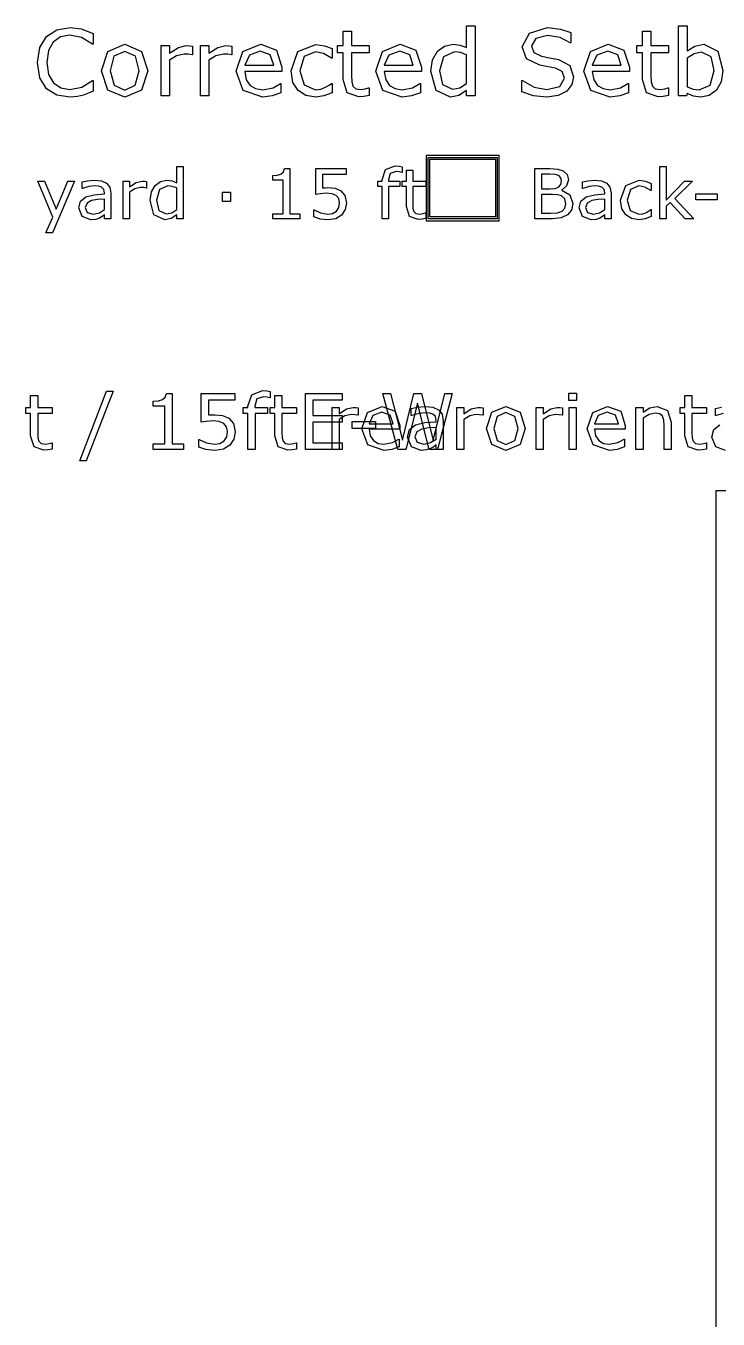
# Model space of a CAD drawing. Header units: inches. Extents: x -33163 to 19162, y -8858 to 30669.
# Drawn here: x 6370 to 7212, y 28943 to 30518 of the extents above; entities that cross this region are included whole.
import ezdxf

# ---------------------------------------------------------------- set-up
doc = ezdxf.new("R2010")
doc.units = ezdxf.units.IN
doc.layers.add('Layer 1', color=7, linetype='Continuous')
doc.layers.add('SOLID-2', color=253, linetype='Continuous')

# ---------------------------------------------------------------- blocks, each defined once
blk = doc.blocks.new('A$C0f725650')
at = {"layer": 'Layer 1', "color": 7}
for points in [[(90.639315, 290.150399), (90.484285, 290.080636), (90.304451, 290.012423), (90.098264, 289.962814), (89.854868, 289.94111), (89.397531, 290.010874), (89.040964, 290.232565), (88.808422, 290.606185), (88.724705, 291.134834), (88.805321, 291.64488), (89.037863, 292.024702), (89.39288, 292.254145), (89.856416, 292.333209), (90.226938, 292.288251), (90.639315, 292.130121), (90.639315, 291.765803), (90.616058, 291.765803), (90.237786, 291.998347), (89.83626, 292.07121), (89.520002, 292.01385), (89.270405, 291.838667), (89.102974, 291.544111), (89.044062, 291.134834), (89.109176, 290.716256), (89.279707, 290.431002), (89.532405, 290.26047), (89.839361, 290.20621), (90.254839, 290.282174), (90.617608, 290.510067), (90.639304, 290.510067), (90.639315, 290.150399)], [(100.131746, 289.998471), (99.951911, 289.962814), (99.779829, 289.948863), (99.376756, 290.091489), (99.238778, 290.548825), (99.238778, 291.469697), (99.041891, 291.469697), (99.041891, 291.714643), (99.238778, 291.714643), (99.238778, 292.212286), (99.530232, 292.212286), (99.530232, 291.714643), (100.131746, 291.714643), (100.131746, 291.469697), (99.530232, 291.469697), (99.530232, 290.680599), (99.536423, 290.466659), (99.579831, 290.324032), (99.67285, 290.232565), (99.855783, 290.20466), (100.004611, 290.224813), (100.116233, 290.26047), (100.131738, 290.26047), (100.131746, 289.998471)], [(103.779581, 289.982968), (103.488127, 289.982968), (103.488127, 290.164352), (103.226126, 289.99537), (102.930021, 289.934909), (102.437028, 290.173654), (102.255646, 290.835628), (102.317656, 291.227852), (102.488188, 291.520857), (102.733134, 291.70069), (103.02459, 291.762702), (103.266435, 291.733247), (103.488127, 291.64488), (103.488127, 292.395221), (103.779581, 292.395221), (103.779581, 289.982968)], [(107.170066, 290.641842), (107.106506, 290.375192), (106.931323, 290.15195), (106.641419, 289.996921), (106.244544, 289.94111), (105.79496, 289.987619), (105.390333, 290.125595), (105.390333, 290.510067), (105.412029, 290.510067), (105.816656, 290.285275), (106.247637, 290.20621), (106.69102, 290.31318), (106.850699, 290.598434), (106.774734, 290.824776), (106.546844, 290.937947), (106.294146, 290.989107), (106.00734, 291.040267), (105.551557, 291.261958), (105.404279, 291.672785), (105.649225, 292.147174), (106.270892, 292.333209), (106.717375, 292.2867), (107.077042, 292.171979), (107.077042, 291.809211), (107.055346, 291.809211), (106.708081, 291.993695), (106.269349, 292.068109), (105.872475, 291.96579), (105.723647, 291.702241), (105.798061, 291.475898), (106.060059, 291.350325), (106.342213, 291.297615), (106.652269, 291.234053), (107.039844, 291.027864), (107.170066, 290.641842), (107.170066, 290.641842)], [(110.43033, 289.998471), (110.250495, 289.962814), (110.078413, 289.948863), (109.675337, 290.091489), (109.537362, 290.548825), (109.537362, 291.469697), (109.340475, 291.469697), (109.340475, 291.714643), (109.537362, 291.714643), (109.537362, 292.212286), (109.828816, 292.212286), (109.828816, 291.714643), (110.43033, 291.714643), (110.43033, 291.469697), (109.828816, 291.469697), (109.828816, 290.680599), (109.835007, 290.466659), (109.878415, 290.324032), (109.971434, 290.232565), (110.154367, 290.20466), (110.303195, 290.224813), (110.414817, 290.26047), (110.430322, 290.26047), (110.43033, 289.998471)], [(112.306181, 290.861983), (112.24417, 290.47131), (112.07984, 290.179855), (111.837993, 289.99537), (111.54809, 289.934909), (111.29074, 289.970566), (111.0737, 290.063583), (111.055097, 289.982968), (110.782246, 289.982968), (110.782246, 292.395221), (111.0737, 292.395221), (111.0737, 291.533259), (111.33415, 291.69759), (111.644207, 291.762702), (112.127899, 291.527058), (112.306181, 290.861983), (112.306181, 290.861983)], [(92.526019, 290.84803), (92.308979, 290.179855), (91.727619, 289.934909), (91.14316, 290.179855), (90.927668, 290.84803), (91.14316, 291.516206), (91.727619, 291.762702), (92.308979, 291.516206), (92.526019, 290.84803), (92.526019, 290.84803)], [(94.057706, 291.396833), (94.042201, 291.396833), (93.915077, 291.418537), (93.770901, 291.426289), (93.51045, 291.365828), (93.268606, 291.212349), (93.268606, 289.982968), (92.977152, 289.982968), (92.977152, 291.714643), (93.268606, 291.714643), (93.268606, 291.458845), (93.574014, 291.655732), (93.845315, 291.714643), (93.955384, 291.709992), (94.057703, 291.69604), (94.057706, 291.396833)], [(95.412659, 291.396833), (95.397155, 291.396833), (95.270031, 291.418537), (95.125854, 291.426289), (94.865406, 291.365828), (94.623559, 291.212349), (94.623559, 289.982968), (94.332105, 289.982968), (94.332105, 291.714643), (94.623559, 291.714643), (94.623559, 291.458845), (94.928967, 291.655732), (95.200268, 291.714643), (95.31034, 291.709992), (95.412657, 291.69604), (95.412659, 291.396833)], [(97.136584, 290.818575), (95.860694, 290.818575), (95.908752, 290.539523), (96.040528, 290.345736), (96.231213, 290.234115), (96.476161, 290.196908), (96.831176, 290.266671), (97.086975, 290.406197), (97.102479, 290.406197), (97.102479, 290.088388), (96.801723, 289.984518), (96.479262, 289.94266), (95.806438, 290.175204), (95.564591, 290.838729), (95.795585, 291.513105), (96.406399, 291.762702), (96.945902, 291.558064), (97.136587, 290.976704), (97.136584, 290.818575)], [(98.858959, 290.091488), (98.581456, 289.982968), (98.303954, 289.944211), (97.959789, 289.998471), (97.691589, 290.165902), (97.516406, 290.448055), (97.454393, 290.84648), (97.686938, 291.513105), (98.303954, 291.754951), (98.595408, 291.713093), (98.858959, 291.610774), (98.858959, 291.286763), (98.843454, 291.286763), (98.567502, 291.446443), (98.29155, 291.502253), (97.899327, 291.334822), (97.756701, 290.84648), (97.896226, 290.36434), (98.29155, 290.196908), (98.471384, 290.220162), (98.635717, 290.280624), (98.755089, 290.348837), (98.843454, 290.412399), (98.858959, 290.412399), (98.858959, 290.091488)], [(101.933186, 290.818575), (100.657295, 290.818575), (100.705354, 290.539523), (100.837129, 290.345736), (101.027814, 290.234115), (101.27276, 290.196908), (101.627777, 290.266671), (101.883576, 290.406197), (101.899081, 290.406197), (101.899081, 290.088388), (101.598324, 289.984518), (101.275864, 289.94266), (100.603037, 290.175204), (100.361192, 290.838729), (100.592186, 291.513105), (101.203, 291.762702), (101.742501, 291.558064), (101.933188, 290.976704), (101.933186, 290.818575)], [(109.089328, 290.818575), (107.81344, 290.818575), (107.861498, 290.539523), (107.993271, 290.345736), (108.183959, 290.234115), (108.428905, 290.196908), (108.783919, 290.266671), (109.039718, 290.406197), (109.055223, 290.406197), (109.055223, 290.088388), (108.754469, 289.984518), (108.432008, 289.94266), (107.759182, 290.175204), (107.517334, 290.838729), (107.748328, 291.513105), (108.359145, 291.762702), (108.898645, 291.558064), (109.08933, 290.976704), (109.089328, 290.818575)], [(92.225262, 290.84803), (92.093487, 291.347224), (91.727619, 291.511555), (91.35865, 291.347224), (91.228425, 290.84803), (91.3602, 290.353488), (91.727619, 290.186056), (92.091936, 290.351937), (92.225262, 290.84803), (92.225262, 290.84803)], [(96.85288, 291.041817), (96.736609, 291.396833), (96.390894, 291.522407), (96.017274, 291.384431), (95.860694, 291.041817), (96.85288, 291.041817)], [(101.649481, 291.041817), (101.53321, 291.396833), (101.187495, 291.522407), (100.813875, 291.384431), (100.657295, 291.041817), (101.649481, 291.041817)], [(103.488127, 290.409298), (103.488127, 291.403035), (103.277286, 291.475898), (103.0742, 291.496052), (102.692827, 291.32552), (102.5564, 290.841829), (102.661821, 290.372091), (102.999786, 290.212411), (103.250931, 290.266671), (103.488127, 290.409298), (103.488127, 290.409298)], [(108.805626, 291.041817), (108.689352, 291.396833), (108.343637, 291.522407), (107.970017, 291.384431), (107.81344, 291.041817), (108.805626, 291.041817)], [(112.005427, 290.854231), (111.903107, 291.323969), (111.572894, 291.485199), (111.315545, 291.429389), (111.0737, 291.288312), (111.0737, 290.296126), (111.286091, 290.218611), (111.489177, 290.196908), (111.867449, 290.355037), (112.005427, 290.854231), (112.005427, 290.854231)], [(102.09674, 287.93245), (102.09674, 285.683494), (104.610279, 285.683494), (104.610279, 287.93245), (102.09674, 287.93245)], [(102.162886, 287.866304), (104.544133, 287.866304), (104.544133, 285.74964), (102.162886, 285.74964), (102.162886, 287.866304)], [(102.229032, 287.800158), (104.477987, 287.800158), (104.477987, 285.815786), (102.229032, 285.815786), (102.229032, 287.800158)], [(93.740802, 285.74964), (93.522211, 285.74964), (93.522211, 285.885678), (93.325711, 285.758942), (93.10363, 285.713596), (92.733886, 285.892654), (92.597848, 286.389135), (92.644356, 286.683303), (92.772256, 286.903057), (92.955966, 287.037932), (93.174557, 287.084441), (93.355942, 287.062348), (93.522211, 286.996073), (93.522211, 287.558829), (93.740802, 287.558829), (93.740802, 285.74964)], [(97.75683, 285.74964), (96.81968, 285.74964), (96.81968, 285.926373), (97.180121, 285.926373), (97.180121, 287.086766), (96.81968, 287.086766), (96.81968, 287.244896), (96.976646, 287.256524), (97.103382, 287.292568), (97.187098, 287.365819), (97.223143, 287.486742), (97.403363, 287.486742), (97.403363, 285.926374), (97.75683, 285.926374), (97.75683, 285.74964)], [(99.355568, 286.299606), (99.311385, 286.068225), (99.19046, 285.88219), (98.990475, 285.756616), (98.723048, 285.713596), (98.44981, 285.743826), (98.22773, 285.814752), (98.22773, 286.060086), (98.244002, 286.060086), (98.467244, 285.956604), (98.718391, 285.914746), (98.877683, 285.938), (99.016047, 286.01939), (99.092784, 286.13915), (99.119528, 286.300768), (99.088135, 286.451922), (99.003257, 286.550753), (98.855591, 286.612377), (98.66258, 286.630979), (98.464918, 286.617028), (98.302136, 286.589123), (98.302136, 287.480928), (99.343931, 287.480928), (99.343931, 287.277452), (98.526542, 287.277452), (98.526542, 286.817016), (98.628861, 286.823993), (98.719553, 286.826321), (98.966049, 286.801903), (99.160223, 286.718187), (99.3044, 286.553081), (99.35556, 286.299608), (99.355568, 286.299606)], [(101.275215, 287.347215), (101.2636, 287.347215), (101.169422, 287.368143), (101.067102, 287.379772), (100.862463, 287.316985), (100.799678, 287.09258), (100.799678, 287.048397), (101.193838, 287.048397), (101.193838, 286.864687), (100.806652, 286.864687), (100.806652, 285.74964), (100.588062, 285.74964), (100.588062, 286.864687), (100.440398, 286.864687), (100.440398, 287.048396), (100.588062, 287.048396), (100.588062, 287.091417), (100.703171, 287.446046), (101.03571, 287.570457), (101.167096, 287.56348), (101.275229, 287.547203), (101.275215, 287.347215)], [(102.087956, 285.761267), (101.95308, 285.734525), (101.824019, 285.72406), (101.521711, 285.83103), (101.41823, 286.174032), (101.41823, 286.864687), (101.270564, 286.864687), (101.270564, 287.048396), (101.41823, 287.048396), (101.41823, 287.421629), (101.636821, 287.421629), (101.636821, 287.048396), (102.087956, 287.048396), (102.087956, 286.864687), (101.636821, 286.864687), (101.636821, 286.272863), (101.641478, 286.112408), (101.674032, 286.005438), (101.743797, 285.936838), (101.880997, 285.91591), (101.992619, 285.931025), (102.076333, 285.957768), (102.087948, 285.957768), (102.087956, 285.761267)], [(107.14074, 286.282165), (107.091906, 286.054272), (106.960519, 285.891492), (106.745416, 285.782196), (106.448924, 285.74964), (105.83501, 285.74964), (105.83501, 287.480927), (106.347766, 287.480927), (106.631471, 287.466976), (106.811691, 287.40884), (106.950055, 287.279778), (106.993076, 287.092581), (106.930288, 286.882129), (106.762857, 286.743765), (106.762857, 286.734462), (107.039585, 286.579821), (107.14074, 286.282165), (107.14074, 286.282165)], [(106.753557, 287.062349), (106.732629, 287.168156), (106.665192, 287.237919), (106.532641, 287.276289), (106.33963, 287.284428), (106.065229, 287.284428), (106.065229, 286.784459), (106.362884, 286.784459), (106.534967, 286.794923), (106.653566, 286.841432), (106.730306, 286.930961), (106.753562, 287.062348), (106.753557, 287.062349)], [(111.299784, 285.74964), (111.011431, 285.74964), (110.490533, 286.318209), (110.348682, 286.183334), (110.348682, 285.74964), (110.130089, 285.74964), (110.130089, 287.55883), (110.348682, 287.55883), (110.348682, 286.398437), (110.980038, 287.048396), (111.255601, 287.048396), (110.652151, 286.448434), (111.299784, 285.74964)], [(90.001498, 287.048396), (89.243407, 285.2706), (89.0097, 285.2706), (89.251545, 285.812427), (88.734137, 287.048396), (88.971331, 287.048396), (89.370142, 286.085666), (89.772443, 287.048396), (90.001498, 287.048396)], [(91.250258, 285.74964), (91.032829, 285.74964), (91.032829, 285.888003), (90.953766, 285.832193), (90.858421, 285.776382), (90.732847, 285.732199), (90.566581, 285.713596), (90.268925, 285.829868), (90.146838, 286.126361), (90.209627, 286.364718), (90.391009, 286.508896), (90.675875, 286.579821), (91.032829, 286.607727), (91.032829, 286.641445), (91.006088, 286.764694), (90.931674, 286.841433), (90.820051, 286.877477), (90.684013, 286.88678), (90.492167, 286.863526), (90.273574, 286.798413), (90.261959, 286.798413), (90.261959, 287.020493), (90.446831, 287.058862), (90.685188, 287.079791), (90.923546, 287.056537), (91.100279, 286.979797), (91.211899, 286.841434), (91.250269, 286.630982), (91.250258, 285.74964)], [(92.481577, 286.810039), (92.469962, 286.810039), (92.374619, 286.826316), (92.266487, 286.832129), (92.071151, 286.786783), (91.889766, 286.671674), (91.889766, 285.74964), (91.671175, 285.74964), (91.671175, 287.048396), (91.889766, 287.048396), (91.889766, 286.856548), (92.118823, 287.004213), (92.322298, 287.048396), (92.404851, 287.044909), (92.48159, 287.034445), (92.481577, 286.810039)], [(93.522211, 286.069387), (93.522211, 286.81469), (93.36408, 286.869338), (93.211765, 286.884453), (92.925735, 286.756554), (92.823416, 286.393786), (92.902481, 286.041482), (93.155954, 285.921723), (93.344313, 285.962418), (93.522211, 286.069388), (93.522211, 286.069387)], [(108.459263, 285.74964), (108.241837, 285.74964), (108.241837, 285.888003), (108.162771, 285.832193), (108.067429, 285.776382), (107.941855, 285.732199), (107.775586, 285.713596), (107.47793, 285.829868), (107.355843, 286.126361), (107.418632, 286.364718), (107.600014, 286.508896), (107.88488, 286.579821), (108.241837, 286.607727), (108.241837, 286.641445), (108.215092, 286.764694), (108.140679, 286.841433), (108.029059, 286.877477), (107.893021, 286.88678), (107.701172, 286.863526), (107.482581, 286.798413), (107.470966, 286.798413), (107.470966, 287.020493), (107.655838, 287.058862), (107.894196, 287.079791), (108.132553, 287.056537), (108.309287, 286.979797), (108.420906, 286.841434), (108.459276, 286.630982), (108.459263, 285.74964)], [(109.840574, 285.83103), (109.632448, 285.74964), (109.424319, 285.720572), (109.166197, 285.761267), (108.965045, 285.886841), (108.833658, 286.098455), (108.78715, 286.397274), (108.961558, 286.897243), (109.424319, 287.078627), (109.642912, 287.047234), (109.840574, 286.970494), (109.840574, 286.727486), (109.828959, 286.727486), (109.621994, 286.847246), (109.415032, 286.889104), (109.120863, 286.76353), (109.013892, 286.397274), (109.118538, 286.035669), (109.415032, 285.910095), (109.549906, 285.927536), (109.673154, 285.972882), (109.762683, 286.024042), (109.828959, 286.071713), (109.840574, 286.071713), (109.840574, 285.83103)], [(91.032829, 286.069387), (91.032829, 286.430993), (90.796797, 286.413552), (90.582858, 286.379833), (90.430543, 286.296117), (90.372406, 286.141476), (90.439843, 285.972881), (90.645644, 285.917071), (90.856096, 285.961254), (91.032829, 286.069387), (91.032829, 286.069387)], [(95.365119, 286.343789), (95.087227, 286.343789), (95.087227, 286.672838), (95.365119, 286.672838), (95.365119, 286.343789)], [(106.901221, 286.272863), (106.869828, 286.439132), (106.75588, 286.543777), (106.619842, 286.580984), (106.426832, 286.590286), (106.065226, 286.590286), (106.065226, 285.946141), (106.369859, 285.946141), (106.617519, 285.961256), (106.775647, 286.019392), (106.87099, 286.122874), (106.901221, 286.272865), (106.901221, 286.272863)], [(108.241837, 286.069387), (108.241837, 286.430993), (108.005805, 286.413552), (107.791863, 286.379833), (107.639548, 286.296117), (107.581411, 286.141476), (107.648848, 285.972881), (107.854651, 285.917071), (108.065103, 285.961254), (108.241837, 286.069387), (108.241837, 286.069387)], [(112.10206, 286.401925), (111.376523, 286.401925), (111.376523, 286.612377), (112.10206, 286.612377), (112.10206, 286.401925)], [(89.236043, 277.82507), (89.086181, 277.795356), (88.942779, 277.783727), (88.606883, 277.902583), (88.491904, 278.283696), (88.491904, 279.05109), (88.32783, 279.05109), (88.32783, 279.255212), (88.491904, 279.255212), (88.491904, 279.669915), (88.734783, 279.669915), (88.734783, 279.255212), (89.236043, 279.255212), (89.236043, 279.05109), (88.734783, 279.05109), (88.734783, 278.393508), (88.739942, 278.215225), (88.776116, 278.096369), (88.853631, 278.020147), (89.006076, 277.996892), (89.130099, 278.013688), (89.223116, 278.043402), (89.236027, 278.043402), (89.236043, 277.82507)], [(91.331519, 279.822361), (90.40522, 277.41941), (90.181721, 277.41941), (91.104142, 279.822361), (91.331519, 279.822361)], [(93.752557, 277.81215), (92.711277, 277.81215), (92.711277, 278.00852), (93.111771, 278.00852), (93.111771, 279.297845), (92.711277, 279.297845), (92.711277, 279.473545), (92.885685, 279.486465), (93.026504, 279.526514), (93.119521, 279.607904), (93.159571, 279.742263), (93.359818, 279.742263), (93.359818, 278.008521), (93.752557, 278.008521), (93.752557, 277.81215)], [(95.528933, 278.423223), (95.47984, 278.166133), (95.345482, 277.959428), (95.123272, 277.819901), (94.826134, 277.772101), (94.522536, 277.80569), (94.275781, 277.884497), (94.275781, 278.15709), (94.293878, 278.15709), (94.541925, 278.04211), (94.820978, 277.995601), (94.997968, 278.02144), (95.151706, 278.111874), (95.236971, 278.24494), (95.266686, 278.424516), (95.231804, 278.592464), (95.137496, 278.702276), (94.973422, 278.770747), (94.758965, 278.791419), (94.53934, 278.775917), (94.358473, 278.744912), (94.358473, 279.735806), (95.516024, 279.735806), (95.516024, 279.509722), (94.607811, 279.509722), (94.607811, 278.998126), (94.7215, 279.005878), (94.822269, 279.008471), (95.096155, 278.981341), (95.311903, 278.888324), (95.472098, 278.704872), (95.528944, 278.423236), (95.528933, 278.423223)], [(96.731701, 279.587233), (96.718789, 279.587233), (96.614144, 279.610487), (96.500455, 279.623407), (96.273081, 279.553644), (96.203318, 279.304305), (96.203318, 279.255213), (96.641274, 279.255213), (96.641274, 279.051091), (96.211068, 279.051091), (96.211068, 277.81215), (95.968188, 277.81215), (95.968188, 279.051091), (95.804118, 279.051091), (95.804118, 279.255213), (95.968188, 279.255213), (95.968188, 279.303013), (96.096088, 279.697045), (96.465575, 279.83528), (96.611559, 279.827527), (96.731709, 279.809441), (96.731701, 279.587233)], [(97.634744, 277.825069), (97.484884, 277.795355), (97.34148, 277.783727), (97.005584, 277.902582), (96.890604, 278.283696), (96.890604, 279.05109), (96.726531, 279.05109), (96.726531, 279.255211), (96.890604, 279.255211), (96.890604, 279.669914), (97.133483, 279.669914), (97.133483, 279.255211), (97.634744, 279.255211), (97.634744, 279.05109), (97.133483, 279.05109), (97.133483, 278.393508), (97.138643, 278.215224), (97.174816, 278.096369), (97.252331, 278.020146), (97.404776, 277.996892), (97.528799, 278.013688), (97.621816, 278.043401), (97.634728, 278.043401), (97.634744, 277.825069)], [(99.208936, 277.81215), (97.941573, 277.81215), (97.941573, 279.735803), (99.208936, 279.735803), (99.208936, 279.508427), (98.197372, 279.508427), (98.197372, 278.981328), (99.208936, 278.981328), (99.208936, 278.753952), (98.197372, 278.753952), (98.197372, 278.039526), (99.208936, 278.039526), (99.208936, 277.81215)], [(102.990353, 279.735803), (102.490384, 277.81215), (102.20229, 277.81215), (101.797923, 279.40895), (101.402596, 277.81215), (101.120961, 277.81215), (100.611948, 279.735803), (100.874205, 279.735803), (101.278573, 278.136419), (101.676482, 279.735803), (101.936157, 279.735803), (102.337939, 278.120916), (102.739725, 279.735803), (102.990353, 279.735803)], [(107.274325, 279.4968), (107.00044, 279.4968), (107.00044, 279.748722), (107.274325, 279.748722), (107.274325, 279.4968)], [(111.739163, 277.82507), (111.589301, 277.795356), (111.4459, 277.783727), (111.110004, 277.902583), (110.995024, 278.283696), (110.995024, 279.05109), (110.830951, 279.05109), (110.830951, 279.255212), (110.995024, 279.255212), (110.995024, 279.669915), (111.237903, 279.669915), (111.237903, 279.255212), (111.739163, 279.255212), (111.739163, 279.05109), (111.237903, 279.05109), (111.237903, 278.393508), (111.243062, 278.215225), (111.279236, 278.096369), (111.356751, 278.020147), (111.509196, 277.996892), (111.633219, 278.013688), (111.726236, 278.043402), (111.739148, 278.043402), (111.739163, 277.82507)], [(99.758644, 278.990371), (99.745732, 278.990371), (99.639796, 279.008458), (99.519649, 279.014917), (99.302606, 278.964532), (99.101068, 278.836633), (99.101068, 277.81215), (98.858191, 277.81215), (98.858191, 279.255213), (99.101068, 279.255213), (99.101068, 279.042048), (99.355576, 279.20612), (99.581659, 279.255213), (99.673385, 279.251337), (99.758652, 279.239708), (99.758644, 278.990371)], [(101.195245, 278.508489), (100.132005, 278.508489), (100.172055, 278.275945), (100.281865, 278.114457), (100.440771, 278.021439), (100.644894, 277.990433), (100.94074, 278.048569), (101.153904, 278.164841), (101.166816, 278.164841), (101.166816, 277.9), (100.916187, 277.813442), (100.647468, 277.77856), (100.08678, 277.972347), (99.885242, 278.525284), (100.077736, 279.087264), (100.586749, 279.295262), (101.036334, 279.12473), (101.195237, 278.640264), (101.195245, 278.508489)], [(102.684818, 277.81215), (102.44323, 277.81215), (102.44323, 277.965887), (102.355381, 277.903876), (102.249444, 277.841864), (102.109916, 277.792771), (101.925174, 277.7721), (101.594445, 277.90129), (101.458796, 278.230727), (101.528559, 278.495569), (101.730097, 278.655765), (102.046615, 278.734572), (102.44323, 278.765578), (102.44323, 278.803043), (102.413518, 278.939985), (102.330835, 279.025251), (102.206812, 279.065301), (102.055658, 279.075635), (101.842492, 279.049796), (101.599613, 278.977449), (101.586701, 278.977449), (101.586701, 279.224204), (101.792113, 279.266837), (102.056955, 279.290091), (102.321797, 279.264252), (102.518165, 279.178986), (102.642189, 279.025249), (102.684824, 278.791413), (102.684818, 277.81215)], [(104.052948, 278.990371), (104.040036, 278.990371), (103.9341, 279.008458), (103.81395, 279.014917), (103.59691, 278.964532), (103.395372, 278.836633), (103.395372, 277.81215), (103.152493, 277.81215), (103.152493, 279.255213), (103.395372, 279.255213), (103.395372, 279.042048), (103.64988, 279.20612), (103.875963, 279.255213), (103.967689, 279.251337), (104.052953, 279.239708), (104.052948, 278.990371)], [(105.508284, 278.533035), (105.327418, 277.976222), (104.84295, 277.772101), (104.355901, 277.976222), (104.176326, 278.533035), (104.355901, 279.089848), (104.84295, 279.295262), (105.327418, 279.089848), (105.508284, 278.533035), (105.508284, 278.533035)], [(106.784691, 278.990371), (106.771779, 278.990371), (106.665843, 279.008458), (106.545695, 279.014917), (106.328655, 278.964532), (106.127117, 278.836633), (106.127117, 277.81215), (105.884238, 277.81215), (105.884238, 279.255213), (106.127117, 279.255213), (106.127117, 279.042048), (106.381622, 279.20612), (106.607708, 279.255213), (106.699434, 279.251337), (106.784699, 279.239708), (106.784691, 278.990371)], [(107.258821, 277.81215), (107.015944, 277.81215), (107.015944, 279.255213), (107.258821, 279.255213), (107.258821, 277.81215)], [(108.947347, 278.508489), (107.884107, 278.508489), (107.924154, 278.275945), (108.033967, 278.114457), (108.192873, 278.021439), (108.396993, 277.990433), (108.692842, 278.048569), (108.906006, 278.164841), (108.918918, 278.164841), (108.918918, 277.9), (108.668286, 277.813442), (108.39957, 277.77856), (107.838882, 277.972347), (107.637344, 278.525284), (107.829838, 279.087264), (108.338851, 279.295262), (108.788433, 279.12473), (108.947339, 278.640264), (108.947347, 278.508489)], [(110.522185, 277.81215), (110.279306, 277.81215), (110.279306, 278.633804), (110.26769, 278.819839), (110.225058, 278.956782), (110.132041, 279.03688), (109.974429, 279.06401), (109.76643, 279.014917), (109.558433, 278.889602), (109.558433, 277.81215), (109.315554, 277.81215), (109.315554, 279.255213), (109.558433, 279.255213), (109.558433, 279.095016), (109.79356, 279.242293), (110.042898, 279.295262), (110.399466, 279.154444), (110.522198, 278.748784), (110.522185, 277.81215)], [(112.39416, 277.7721), (112.063431, 277.90129), (111.927782, 278.230727), (111.997545, 278.495569), (112.199083, 278.655765)], [(112.311478, 279.049796), (112.068598, 278.977449), (112.055687, 278.977449), (112.055687, 279.224204), (112.261098, 279.266837)], [(100.360028, 278.536911), (99.553875, 278.536911), (99.553875, 278.770747), (100.360028, 278.770747), (100.360028, 278.536911)], [(100.958827, 278.694524), (100.861934, 278.990371), (100.573838, 279.095016), (100.262487, 278.980036), (100.132005, 278.694524), (100.958827, 278.694524)], [(105.257655, 278.533035), (105.147843, 278.94903), (104.84295, 279.085972), (104.535478, 278.94903), (104.426957, 278.533035), (104.53677, 278.120916), (104.84295, 277.98139), (105.146551, 278.119624), (105.257655, 278.533035), (105.257655, 278.533035)], [(108.710929, 278.694524), (108.614033, 278.990371), (108.32594, 279.095016), (108.014589, 278.980036), (107.884107, 278.694524), (108.710929, 278.694524)], [(102.44323, 278.167425), (102.44323, 278.569209), (102.180973, 278.549831), (101.943261, 278.512365), (101.77402, 278.419348), (101.709425, 278.247524), (101.784358, 278.060197), (102.013024, 277.998185), (102.246859, 278.047278), (102.44323, 278.167425), (102.44323, 278.167425)]]:
    blk.add_lwpolyline(points, dxfattribs=at)
blk.add_lwpolyline([(112.058393, 276.383298), (112.058393, 156.739072), (171.642279, 156.739072), (171.642279, 276.383298), (112.058393, 276.383298)], close=True, dxfattribs=at)

msp = doc.modelspace()

# ---------------------------------------------------------------- block references
at = {"layer": 'SOLID-2', "xscale": 35.3548193792485, "yscale": 35.3548193792485, "zscale": 35.3548193792485}
msp.add_blockref('A$C0f725650', (3247.20147, 20180.01122), dxfattribs=at)

doc.saveas('drawing.dxf')
